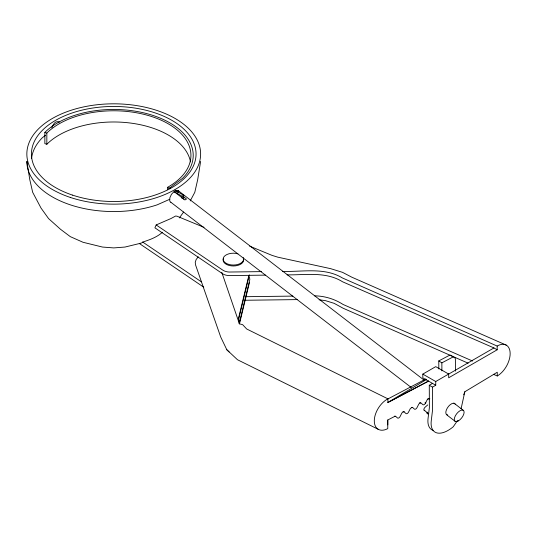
<?xml version="1.0" encoding="UTF-8"?>
<svg xmlns="http://www.w3.org/2000/svg" width="537" height="537" viewBox="0 0 537 537"><rect width="100%" height="100%" fill="white"/><g stroke="black" fill="none" stroke-linecap="round" stroke-linejoin="round"><path stroke-width="0.81" d="M435.749 385.257L422.82 377.847L422.807 374.108L435.742 381.518L435.749 385.257L432.52 387.123L432.507 410.416L431.258 420.8A27.421 13.66 -54 0 0 453.248 426.767L457.524 420.545M455.423 371.141L455.396 359.488A4.571 2.772 -57.8 0 0 452 357.521L441.864 362.851L438.789 360.911L448.925 355.588A4.571 2.772 -57.8 0 1 452.201 356.642M429.815 398.85A2.289 1.389 -57.7 0 0 428.781 398.514L427.902 398.978A2.289 1.389 -57.7 0 0 426.881 400.387L425.586 402.938A2.289 1.389 -57.7 0 1 422.653 404.475L421.357 403.294A2.289 1.389 -57.7 0 0 420.323 402.958L419.451 403.415A2.289 1.389 -57.7 0 0 418.424 404.831L417.135 407.382A2.289 1.389 -57.7 0 1 414.202 408.919L412.899 407.731A2.289 1.389 -57.7 0 0 411.872 407.402L410.234 408.744L408.677 411.825A2.289 1.389 -57.7 0 1 405.744 413.362L404.442 412.174A2.289 1.389 -57.7 0 0 403.415 411.845L402.535 412.302A2.289 1.389 -57.7 0 0 401.508 413.712L400.219 416.269A2.289 1.389 -57.7 0 1 397.286 417.799L395.991 416.618A2.289 1.389 -57.7 0 0 394.957 416.282L387.768 419.994L387.768 428.627A18.292 10.995 -57.4 0 1 374.296 420.833A18.292 10.995 -57.4 0 1 387.882 398.83L246.678 328.986L242.65 324.684L239.408 323.811L221.808 272.393M387.882 398.83L387.868 402.555L428.58 381.095M387.768 419.994L387.781 424.901M424.66 380.558L178.163 190.601A6.947 3.457 -66.1 0 0 175.176 191.259A6.947 4.504 -53 0 0 171.29 194.622L169.873 197.764L169.705 200.563A6.759 3.84 -47.2 0 0 170.84 202.281M200.623 161.389L197.663 179.754L194.803 192.293L190.226 200.919M461.088 408.758L464.827 391.762L497.255 372.242L497.269 375.981L493.436 374.296M248.846 275.548L238.629 317.87L239.408 323.811M238.737 318.85L249.343 274.897M239.18 323.63L249.786 279.676A9.122 5.659 3.7 0 0 248.792 276.763M239.482 323.791L249.497 282.281M463.693 394.809L464.827 391.762M204.026 227.346L176.962 216.189L175.592 216.035L171.048 218.505L156.186 224.949L154.891 227.816L222.372 273.595A9.149 5.719 4.5 0 0 228.822 275.588L265.439 275.132M179.371 217.928L183.6 212.034M198.24 256.834L196.173 259.492L195.246 262.231L195.535 264.862L220.727 337.048L226.815 349.741L229.151 351.957M427.754 404.898L425.237 407.086A2.289 1.087 -52.4 0 0 423.854 409.422A2.289 1.087 -52.4 0 0 424.881 410.248M162.436 232.246C156.958 237.253 149.655 239.817 142.741 242.066L141.687 242.939L139.358 243.516L203.778 287.214M45.618 135.243L42.45 137.633A82.315 47.524 0 0 0 31.596 158.294M426.593 379.437L387.788 402.502L428.533 381.095M167.504 189.756L167.504 187.359L168.316 186.889A77.221 44.584 0 0 0 160.717 119.993A77.221 44.584 0 0 0 46.833 133.075L44.853 132.411L44.853 143.614L46.833 144.272A77.221 44.584 0 0 1 129.773 122.96A77.221 44.584 0 0 1 190.507 161.912M167.504 187.359L169.014 188.232L170.632 187.292L182.567 178.318A79.51 45.907 0 0 0 153.461 115.609A79.51 45.907 0 0 0 44.853 132.411M170.632 187.762L169.014 188.695L169.014 188.232M174.089 191.622L182.056 196.227L183.674 195.293L183.674 199.24M422.807 374.108L435.742 366.643L448.67 374.047L448.684 377.786L497.175 349.795L497.161 346.05L342.485 277.998C324.395 266.976 302.297 272.098 282.368 271.36M435.742 381.518L448.67 374.047M433.292 430.452A27.421 13.66 -54 0 1 428.049 418.471L429.365 407.717L429.285 385.271L432.52 383.405M448.348 374.269L493.946 347.942L497.175 349.795M387.68 399.065L425.854 378.968M169.732 199.274L157.18 204.832A86.887 50.163 0 0 1 26.85 161.389L29.81 179.754L32.67 192.293L41.054 208.108L48.572 218.586L60.527 229.292L70.293 236.636L83.02 242.274L102.493 247.054L113.737 247.913L124.98 247.054L139.888 243.429M427.371 399.226L429.64 398.655M261.559 271.621L229.104 272.031A9.149 5.719 4.5 0 1 222.654 270.037L156.186 224.949M287.08 274.857C305.553 275.119 325.979 271.333 342.572 281.784L493.946 347.942M245.443 296.699L292.88 296.102M314.514 295.833C324.63 295.974 334.578 298.988 343.083 304.472L472.567 361.018M244.328 300.27L297.592 299.599M319.052 299.78L325.348 300.613L334.148 303.338L343.163 308.251L468.136 363.18M447.697 415.041L446.193 414.155A6.86 3.417 -54 0 1 448.811 406.032A6.86 3.417 -54 0 1 455.215 404.099M249.645 246.147L272.071 255.39L277.757 257.156L330.638 268.661L342.546 272.353L351.735 277.152L506.324 345.157M378.216 429.285L237.475 359.736L226.815 349.741M429.285 385.271L432.52 387.123M174.981 190.273L183.674 195.293M142.741 242.066L201.368 281.831M453.893 403.086L463.196 410.255M175.042 190.192L178.23 192.649M183.332 196.582L186.52 199.039L184.903 199.972L174.062 191.615M170.833 202.234L411.349 387.58M446.562 414.718L455.201 421.377M424.203 410.281L428.667 413.718M178.15 190.662L178.821 191.32M441.864 362.851L441.891 370.866M438.789 360.911L438.816 368.926M182.056 196.227L182.056 198.596M46.833 133.075L46.833 144.272M497.161 346.05A18.292 10.606 -60.2 0 1 510.15 353.547A18.292 10.606 -60.2 0 1 497.269 375.981M51.888 127.732A6.833 3.397 -66.1 0 1 52.552 126.067A6.947 3.457 -66.1 0 1 55.533 122.188A6.947 4.504 -53 0 1 59.412 122.107M425.861 403.012A2.289 1.081 -52.4 0 1 425.512 403.045M425.237 402.945A2.289 1.081 -52.4 0 1 425.056 402.716M428.204 413.725A2.289 1.081 -52.4 0 1 427.224 412.215M243.281 257.592A10.257 5.92 0 0 1 233.602 265.043A10.257 5.92 0 0 1 223.365 257.841A10.257 5.92 0 0 1 237.918 253.813M243.281 258.525A10.257 5.92 0 0 1 233.38 265.976A10.257 5.92 0 0 1 223.473 258.525M429.13 398.454A2.289 1.389 -57.7 0 1 428.365 398.367M420.672 402.898A2.289 1.389 -57.7 0 1 419.639 402.562M412.215 407.341A2.289 1.389 -57.7 0 1 411.805 407.368M404.2 411.617A2.289 1.389 -57.7 0 1 402.998 411.698M395.306 416.222A2.289 1.389 -57.7 0 1 394.547 416.135M70.293 197.421A86.887 50.163 0 0 0 200.623 153.978A86.887 50.163 0 0 0 70.293 110.535A86.887 50.163 0 0 0 70.293 197.421M72.582 195.132A82.315 47.524 0 0 0 196.052 153.978A82.315 47.524 0 0 0 72.582 112.824A82.315 47.524 0 0 0 72.582 195.132M458.397 420.874A6.86 3.249 -52.4 0 0 463.8 410.859A6.86 3.249 -52.4 0 0 455.396 415.712A6.86 3.249 -52.4 0 0 458.397 420.874"/></g></svg>
